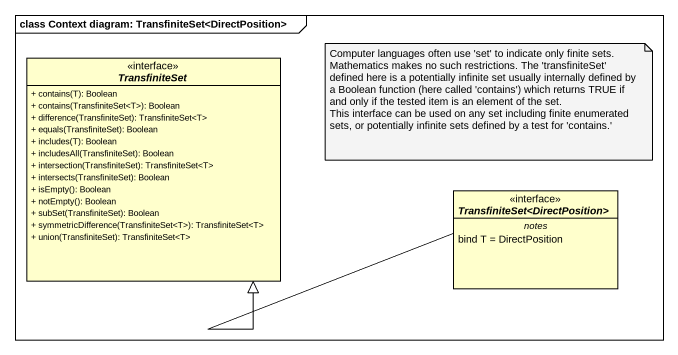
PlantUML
@startuml
mainframe class Context diagram: TransfiniteSet<DirectPosition>
hide circle
hide empty members
skinparam classAttributeIconSize 0
interface TransfiniteSet {
  + contains(T): Boolean
  + contains(TransfiniteSet<T>): Boolean
  + difference(TransfiniteSet): TransfiniteSet<T>
  + equals(TransfiniteSet): Boolean
  + includes(T): Boolean
  + includesAll(TransfiniteSet): Boolean
  + intersection(TransfiniteSet): TransfiniteSet<T>
  + intersects(TransfiniteSet): Boolean
  + isEmpty(): Boolean
  + notEmpty(): Boolean
  + subSet(TransfiniteSet): Boolean
  + symmetricDifference(TransfiniteSet<T>): TransfiniteSet<T>
  + union(TransfiniteSet): TransfiniteSet<T>
}
interface "TransfiniteSet<DirectPosition>" as TransfiniteSet_2 {
  -- notes --
  bind T = DirectPosition
}
TransfiniteSet_2 -left-|> TransfiniteSet
note as N1
  Computer languages often use 'set' to indicate only finite sets. Mathematics makes no such restrictions. The 'transfiniteSet' defined here is a potentially infinite set usually internally defined by a Boolean function (here called 'contains') which returns TRUE if and only if the tested item is an element of the set.
  This interface can be used on any set including finite enumerated sets, or potentially infinite sets defined by a test for 'contains.'
end note
@enduml
